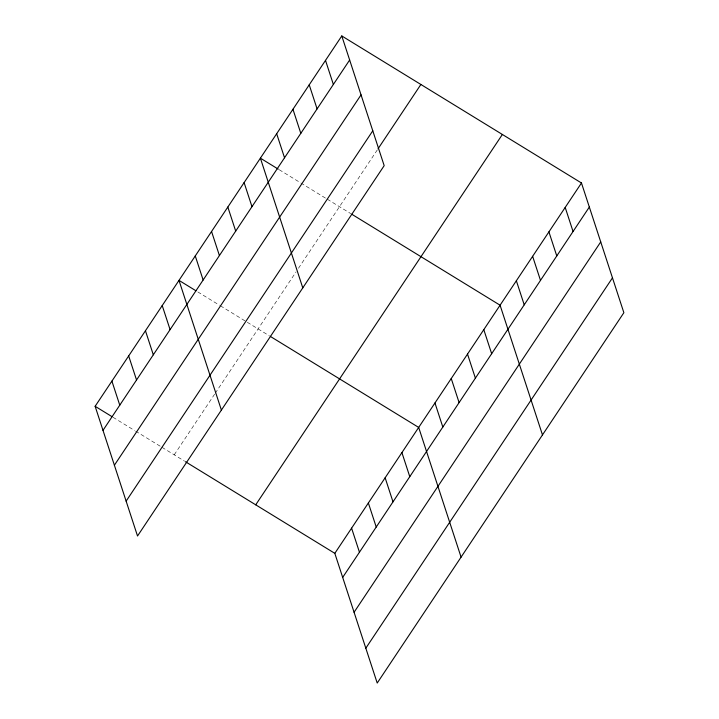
<?xml version="1.0" encoding="UTF-8"?>
<svg xmlns="http://www.w3.org/2000/svg" width="719" height="719" viewBox="0 0 719 719"><rect width="100%" height="100%" fill="white"/><g stroke="black" fill="none" stroke-linecap="round" stroke-linejoin="round"><path stroke-width="0.54" stroke-dasharray="3.6 2.7" d="M174.232 454.821L214.604 394.201M215.233 393.266L296.075 271.872M298.484 268.25L377.475 149.66M279.224 169.72L299.94 182.428M300.884 183.003L326.3 198.606M327.244 199.181L350.728 213.588M197.824 291.932L219.484 305.224M220.427 305.8L269.328 335.8M113.027 417.272L134.678 430.564M135.621 431.139L161.047 446.733M161.991 447.317L184.531 461.149"/><path stroke-width="1.08" d="M341.786 35.95L384.18 165.658L137.527 536.006L95.133 406.298L341.786 35.95L581.473 182.994L623.867 312.702L377.214 683.05L334.82 553.342L185.466 461.724M102.997 430.357L349.65 60.001M114.393 465.22L361.046 94.872M126.131 501.143L372.784 130.795M378.077 148.752L420.885 84.474M255.721 504.819L502.374 134.471M334.82 553.342L581.473 182.994M342.684 577.402L589.337 207.054M354.081 612.264L600.733 241.917M365.818 648.187L612.471 277.84M278.28 169.145L260.386 158.162L302.78 287.87M351.663 214.163L500.073 305.207L542.477 434.914M195.945 290.782L178.995 280.383L221.389 410.091M270.272 336.375L418.683 427.428L461.077 557.135M95.133 406.298L112.083 416.696M565.197 207.44L573.052 231.491M548.912 231.878L556.776 255.937M532.635 256.324L540.499 280.383M516.359 280.769L524.223 304.82M483.797 329.653L491.661 353.712M467.521 354.099L475.385 378.149M451.244 378.536L459.099 402.595M325.509 60.396L333.364 84.447M434.959 402.982L442.823 427.041M309.224 84.833L317.088 108.893M292.948 109.279L300.812 133.33M401.912 452.611L409.776 476.661M276.671 133.725L284.535 157.776M385.141 477.793L392.996 501.844M368.362 502.976L376.226 527.036M244.109 182.608L251.974 206.659M351.591 528.159L359.455 552.219M227.833 207.054L235.697 231.105M211.557 231.491L219.412 255.551M195.271 255.937L203.135 279.997M162.224 305.566L170.088 329.617M145.454 330.749L153.309 354.8M128.674 355.932L136.538 379.983M111.903 381.115L119.767 405.174"/></g></svg>
